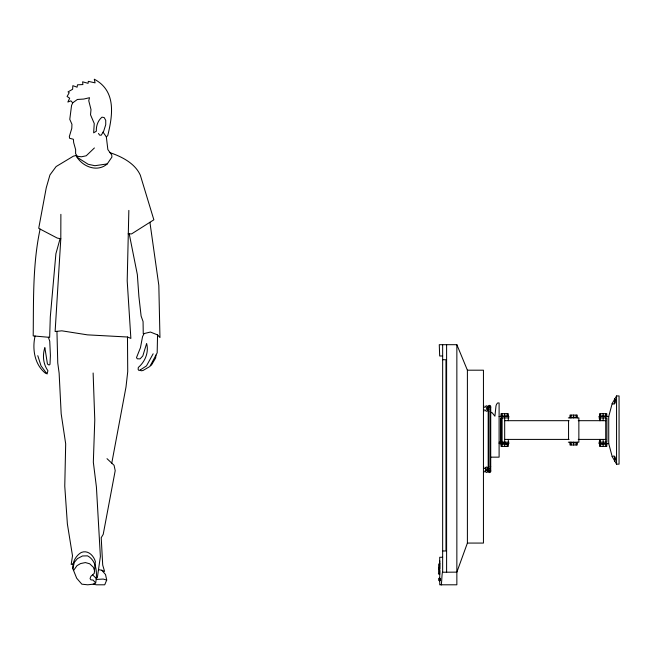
<?xml version="1.0" encoding="UTF-8"?>
<svg xmlns="http://www.w3.org/2000/svg" width="664" height="664" viewBox="0 0 664 664"><rect width="100%" height="100%" fill="white"/><g stroke="black" fill="none" stroke-linecap="round" stroke-linejoin="round"><path stroke-width="1" d="M439.751 580.394L439.759 579.307L439.742 579.996M439.751 579.639L439.734 578.726L439.261 579.315M439.261 578.792C440.224 578.336 440.265 581.307 439.261 580.809L439.261 578.128L439.751 578.128C438.896 584.303 440.805 578.228 439.261 578.219M439.261 579.713C440.265 579.838 439.46 581.714 439.742 579.896M504.681 442.199L504.681 417.888M128.849 210.405L127.197 280.831L130.866 338.408L127.471 337.005L87.424 334.855L61.818 330.821L55.12 331.527L60.806 238.791L60.88 214.331M439.742 579.548L439.742 578.767L439.261 579.639M439.759 579.498L439.261 579.448M439.726 579.149L439.261 578.975L439.726 579M439.726 580.776L439.261 580.461M439.734 579.647L439.751 578.892M439.261 580.726L439.726 580.394M129.239 233.886L137.348 274.589L138.892 296.476L141.108 316.039L143.067 321.534L143.25 333.76L150.446 332.05L157.559 334.897L157.169 352.858L149.865 366.495L142.951 370.529L141.075 370.794L140.453 369.815L139.05 370.562L138.12 369.383L138.311 367.466C145.092 361.664 149.043 352.343 146.619 343.487L142.818 355.929L140.096 358.867L137.307 358.809L136.485 357.639L140.453 347.712L142.544 336.656L144.088 333.56M488.762 471.174L489.459 472.013L490.165 471.382L490.165 406.567L489.459 405.936L488.754 406.567L488.762 471.174L488.198 471.174L488.198 406.775A1.262 1.262 0 0 1 489.459 405.38A1.262 1.262 0 0 1 490.721 406.775L490.721 471.174A1.262 1.262 0 0 1 489.459 472.577A1.262 1.262 0 0 1 488.198 471.174M72.824 568.658C72.434 562.134 75.63 555.818 81.282 552.465C87.939 549.759 93.649 555.502 95.367 561.545L94.263 573.347L90.951 576.236L90.047 578.593L90.885 579.83L93.076 580.095L95.657 582.934L93.209 584.179L87.723 584.801L81.855 584.179L76.692 578.236L72.824 568.658L74.335 562.35L77.464 558.607L82.51 555.967L87.557 555.851C96.919 560.814 97.392 573.762 95.657 582.934M155.949 355.132L155.65 357.962L151.467 365.051L150.305 365.673M94.396 147.964L86.245 155.774L81.506 156.787L77.63 156.331L76.617 155.384L73.355 156.181L56.133 166.548L49.941 174.939L46.256 187.771L38.711 228.325L40.114 229.088C32.586 264.231 33.632 300.252 33.2 335.901L49.659 337.37L50.298 316.944L55.9 253.748L60.109 238.65M35.101 335.992C32.055 348.965 34.594 364.677 45.492 373.251L46.596 373.342M111.768 463.14L125.994 387.054L127.729 371.632L127.471 337.005M608.722 416.494L612.2 403.48L616.549 395.943L619.064 395.943L619.064 464.144L616.549 464.144L612.191 456.6L608.722 443.602L608.722 416.494L598.837 416.494M442.647 355.987L439.676 355.987L439.269 344.691L456.857 344.691L467.398 370.197L467.398 543.069L456.857 572.127L442.506 572.244A35.549 1.386 90 0 0 441.826 578.46L441.709 580.286A41.417 1.32 90 0 1 441.145 584.801M98.496 569.637L101.791 570.243L105.526 574.518L106.713 580.054L104.721 584.801L96.479 584.801L93.209 584.179M98.455 133.489L99.733 135.182L101.268 135.182L103.733 131.032L105.734 124.707L105.734 120.317L104.198 117.57L101.99 117.163C97.907 120.508 96.064 126.027 96.33 131.206L93.649 132.841L94.246 123.537L90.52 114.781L91.001 109.56L88.752 100.737L89.524 97.708L83.797 99.052L77.397 99.467L72.725 102.829L71.554 105.476L69.778 119.346L71.944 124.268L71.795 128.31L69.338 136.518L69.571 138.261L73.38 139.266L73.662 142.552L75.654 149.74L75.596 153.591L76.617 155.384M153.143 353.796L146.47 365.914L140.453 369.815M76.07 155.517C81.722 166.44 97.06 172.864 107.236 163.925L111.934 157.044L111.71 154.886L107.85 149.574L106.34 136.908L103.069 132.144M73.538 570.509L76.983 565.662L80.585 563.562L85.39 562.574L89.715 563.786L93.4 567.313L94.686 571.272M438.364 573.845L439.717 574.468L439.809 563.304M612.191 456.6C614.598 454.309 616.549 459.247 614.665 460.874M106.34 136.908L107.751 135.581C112.706 115.179 116.441 90.976 94.288 79.199L95.076 82.859L88.304 81.348L88.096 83.324L82.618 81.821L82.892 84.552L77.489 84.834L77.082 87.183L72.841 85.681L72.633 89.258L68.043 91.889L69.205 92.678L67.089 96.504L69.687 98.197L67.844 102.057L70.849 100.828L72.725 102.829M438.605 573.621L438.696 564.151L439.717 563.304M73.115 563.819L71.181 564.483L72.5 555.793L67.379 523.987L64.765 486.156L65.686 443.859L61.179 413.78L59.129 373.168L57.76 362.976L56.946 331.328M107.236 163.925L94.902 165.709L88.179 164.282L77.14 157.268M96.23 579.448L103.21 579.066L106.713 580.054M442.68 359.722L445.976 359.722L445.976 550.971L442.68 550.971M467.398 370.197L483.45 370.197L483.45 543.069L467.398 543.069M483.45 405.853L483.865 405.853A0.954 0.954 0 0 0 484.247 407.156A0.954 0.954 0 0 0 485.542 406.775A1.054 1.054 0 0 1 487.642 406.775L487.642 410.327A1.054 1.054 0 0 1 485.608 410.576L485.542 410.344A0.963 0.963 0 0 0 483.865 411.257L483.45 411.257M487.642 406.775L487.085 406.775L487.085 409.97L487.642 409.97M488.198 406.775L488.762 406.775M487.642 407.347L488.762 407.356M490.156 407.422L490.721 407.422M487.085 407.538L487.642 407.538M488.762 407.704L487.085 407.779M487.085 408.377L487.642 408.377M487.642 408.584L488.762 408.584M487.085 408.966L487.642 408.966M487.085 409.215L487.642 409.215M487.642 409.481L488.762 409.464M487.642 409.829L488.762 409.846M490.156 411.423L490.721 411.423M490.721 412.693L492.115 412.693L494.912 416.203L495.9 406.849A5.42 5.42 0 0 1 497.709 402.94L499.104 402.94L499.104 457.156L490.721 457.156M501.046 415.93L508.317 415.93M599.509 415.93L606.78 415.93M499.104 416.494L508.989 416.494M569.986 417.332L577.257 417.332M508.989 417.888L500.913 417.888L500.913 442.199M568.334 417.888L578.859 417.888L578.859 442.199L568.334 442.199M598.837 417.888L606.913 417.888L606.913 442.199L598.837 442.199M504.681 420.685L569.073 420.685M578.253 420.685L605.717 420.685M504.681 439.41L569.073 439.41M578.253 439.41L605.717 439.41M499.104 442.199L508.989 442.199M569.986 442.764L577.257 442.764M499.104 443.602L508.989 443.602M598.837 443.602L608.722 443.602M501.046 444.158L508.317 444.158M599.509 444.158L606.78 444.158M490.156 466.535L490.721 466.535M483.45 467.058L483.865 467.058A0.954 0.954 0 0 0 484.247 468.361A0.954 0.954 0 0 0 485.542 467.979A1.054 1.054 0 0 1 487.642 467.979L488.762 468.037M487.642 467.979L487.085 467.979L487.085 471.174L487.642 471.174M487.642 468.203L488.762 468.203M487.642 468.394L488.762 468.394M487.642 468.568L488.762 468.568M487.085 468.983L487.642 468.983M487.085 469.232L487.642 469.232M488.198 469.274L488.762 469.274M487.642 469.448L488.762 469.448M487.085 469.821L487.642 469.821M488.198 470.154L488.762 470.154M487.642 470.328L488.762 470.328M487.085 470.419L488.762 470.519M490.156 470.535L490.721 470.535M487.085 470.668L488.762 470.693M490.156 471.174L490.721 471.174M483.45 472.461L483.865 472.461A0.963 0.963 0 0 1 485.542 471.548L485.542 467.979M442.647 557.27L439.709 557.27L439.734 568.492M439.261 578.344L439.751 578.344M439.261 578.435L439.751 578.435M439.261 578.626L439.751 578.626M439.261 579.207L439.759 579.207M439.751 579.855L439.261 580.195M439.261 580.303L439.759 580.203M439.261 580.618L439.759 580.585M128.111 233.844L131.588 233.902L153.857 219.801L140.328 175.205C134.975 163.244 121.695 156.621 109.917 152.629M60.806 238.791L57.237 238.061L40.114 229.088M101.791 570.243L104.588 571.447L102.712 565.081L101.21 537.682L103.21 534.371L115.204 470.66L114.075 465.298L107.004 458.675M612.747 403.953L612.2 403.48L613.934 404.052L615.121 402.749L615.321 400.633L614.665 399.213A2.573 1.477 -90 0 1 615.196 400.201M92.811 575.016L96.114 578.319L97.351 577.647L100.38 556.498L96.421 487.077L93.334 462.169L94.778 419.988L93.126 373.002M157.559 334.897L159.958 337.553L158.829 285.371L149.915 222.299M48.364 337.188L49.742 341.18L50.398 355.456L49.991 364.345L49.078 365.051L47.451 364.071L44.853 347.621C42.347 355.373 43.135 363.988 47.908 370.719L47.094 374.006L41.035 365.889L37.782 355.672M485.542 471.548L485.608 471.78A1.054 1.054 0 0 0 487.642 471.531L487.642 467.871M439.734 570.525L439.759 584.801L456.857 584.801L456.857 344.691M616.549 395.943L616.549 464.144M614.665 398.84L614.665 403.87M614.665 456.126L614.665 461.156M606.78 416.494L606.78 413.697L599.509 413.697L599.509 416.494M606.78 443.602L606.78 446.399L599.509 446.399L599.509 439.41M605.717 413.697L605.717 416.494M605.717 417.888L605.717 446.399M603.144 413.697L603.144 416.494M603.144 417.888L603.144 420.685M603.144 439.41L603.144 442.199M603.144 443.602L603.144 446.399M600.571 413.697L600.571 416.494M600.571 417.888L600.571 420.685M600.571 439.41L600.571 446.399M599.509 417.888L599.509 420.685M577.257 417.888L577.257 415.091L569.986 415.091L569.986 417.888M577.257 442.199L577.257 444.996L569.986 444.996L569.986 442.199M576.194 415.091L576.194 417.332M576.194 442.764L576.194 444.996M573.621 415.091L573.621 417.888M573.621 442.199L573.621 444.996M571.048 415.091L571.048 417.888M571.048 442.199L571.048 444.996M568.55 420.685L568.55 439.41M508.317 416.494L508.317 413.697L501.046 413.697L501.046 416.494M508.317 417.888L508.317 420.685M508.317 439.41L508.317 446.399L501.046 446.399L501.046 417.888M507.254 413.697L507.254 415.93M507.254 444.158L507.254 446.399M505.619 442.199L505.619 443.602M504.681 413.697L504.681 416.494M504.681 443.602L504.681 446.399M503.744 442.199L503.744 443.602M502.108 413.697L502.108 416.494M502.108 417.888L502.108 446.399M501.171 442.199L501.171 443.602M446.606 344.691L446.606 572.127M442.647 344.691L442.647 572.127M439.717 560.823L439.717 562.599M441.684 584.71A41.392 0.739 90 0 1 441.651 584.801M438.605 568.268L438.605 569.496L439.717 568.882L438.605 568.268"/></g></svg>
